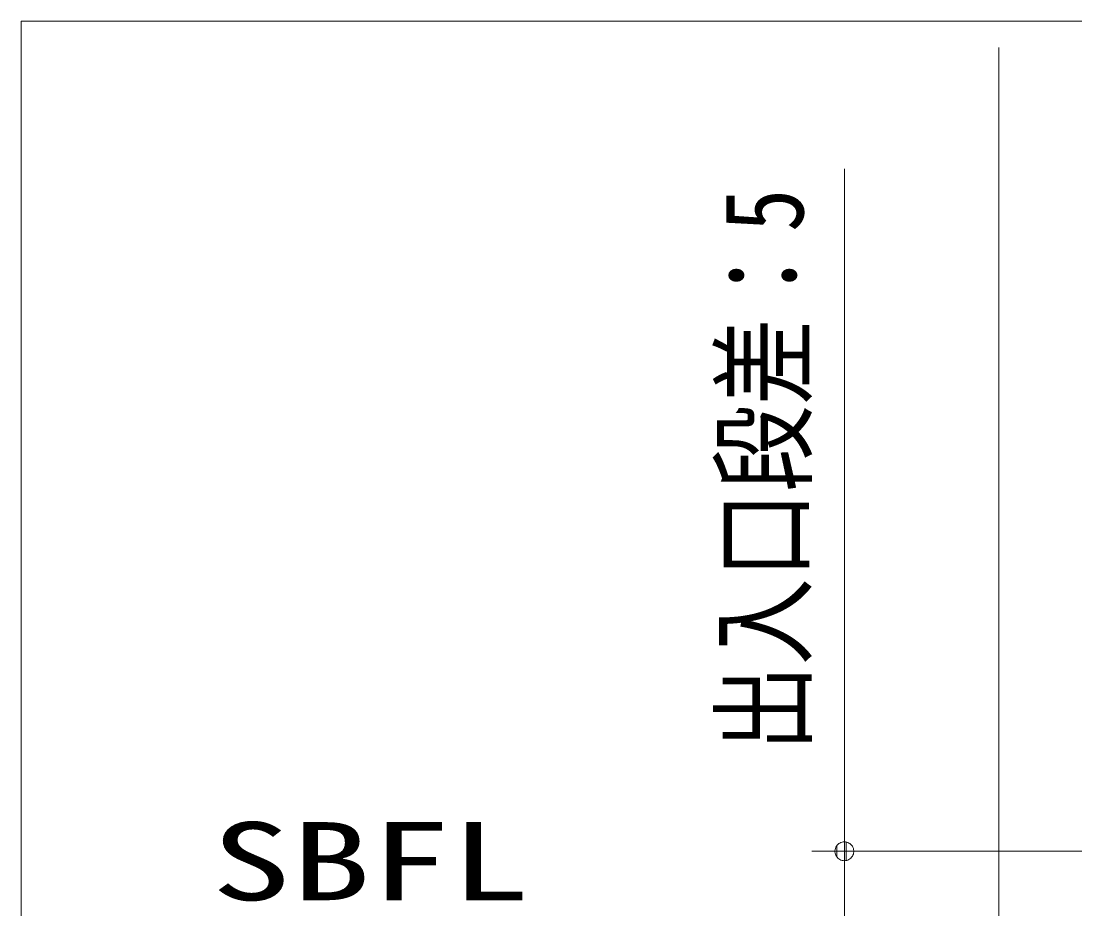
# Model space of a CAD drawing. Units: millimetres on the paper. Extents: x -305 to 305, y -152 to 152.
# Drawn here: x -116.73 to -84.28, y -52.38 to -25.05 of the extents above; entities that cross this region are included whole.
import ezdxf
from ezdxf.enums import TextEntityAlignment as Align

# ---------------------------------------------------------------- set-up
doc = ezdxf.new("R2010")
doc.units = ezdxf.units.MM
doc.layers.add('0-2_0', color=7, linetype='Continuous', lineweight=9)
doc.layers.add('0-4_S4', color=7, linetype='Continuous', lineweight=9)
doc.styles.add('ＭＳ ゴシック', font='')
doc.styles.get('ＭＳ ゴシック').set_extended_font_data('MS Gothic')

# ---------------------------------------------------------------- blocks, each defined once
blk = doc.blocks.new('_DOTSMALL')
at = {"layer": '0-2_0'}
for p, q in [((0.0746, 0.1), (-0.0746, 0.1)), ((0.1223, -0.0248), (-0.1223, -0.0248))]:
    blk.add_line(p, q, dxfattribs=at)
for points in [[(0.125, 0), (0.124, 0.0157), (0.1211, 0.0311), (0.1162, 0.046), (0.1095, 0.0602), (0.1011, 0.0735), (0.0911, 0.0856), (0.0797, 0.0963), (0.067, 0.1055), (0.0532, 0.1131), (0.0386, 0.1189), (0.0234, 0.1228), (0.0078, 0.1248), (-0.0078, 0.1248), (-0.0234, 0.1228), (-0.0386, 0.1189), (-0.0532, 0.1131), (-0.067, 0.1055), (-0.0797, 0.0963), (-0.0911, 0.0856), (-0.1011, 0.0735), (-0.1095, 0.0602), (-0.1162, 0.046), (-0.1211, 0.0311), (-0.124, 0.0157), (-0.125, 0), (0, 0)], [(-0.125, 0), (-0.124, -0.0157), (-0.1211, -0.0311), (-0.1162, -0.046), (-0.1095, -0.0602), (-0.1011, -0.0735), (-0.0911, -0.0856), (-0.0797, -0.0963), (-0.067, -0.1055), (-0.0532, -0.1131), (-0.0386, -0.1189), (-0.0234, -0.1228), (-0.0078, -0.1248), (0.0078, -0.1248), (0.0234, -0.1228), (0.0386, -0.1189), (0.0532, -0.1131), (0.067, -0.1055), (0.0797, -0.0963), (0.0911, -0.0856), (0.1011, -0.0735), (0.1095, -0.0602), (0.1162, -0.046), (0.1211, -0.0311), (0.124, -0.0157), (0.125, 0), (0, 0)]]:
    blk.add_lwpolyline(points, close=True, dxfattribs=at)

msp = doc.modelspace()

# ---------------------------------------------------------------- linework, layer by layer
at = {"layer": '0-4_S4'}
for p, q in [((-116.733, -25.046), (-33.756, -25.046)), ((-86.622, -25.859), (-86.622, -63.61)), ((-91.376, -50.608), (-91.376, -29.592)), ((-76.022, -50.608), (-92.376, -50.608)), ((-91.376, -53.109), (-91.376, -50.608))]:
    msp.add_line(p, q, dxfattribs=at)
msp.add_lwpolyline([(-116.733, -25.046), (-116.733, -90.506), (-33.756, -90.506)], dxfattribs=at)

# ---------------------------------------------------------------- block references
at = {"layer": '0-4_S4', "xscale": 2.32, "yscale": 2.32, "rotation": 90}
msp.add_blockref('_DOTSMALL', (-91.376, -50.608), dxfattribs=at)

# ---------------------------------------------------------------- texts
at = {"layer": '0-4_S4', "style": 'ＭＳ ゴシック', "width": 0.8}
msp.add_text('出入口段差：5', height=2.444, rotation=90, dxfattribs=at).set_placement((-91.906, -47.54), align=Align.BOTTOM_LEFT)
at = {"layer": '0-4_S4', "style": 'ＭＳ ゴシック', "width": 1.5}
msp.add_text('SBFL', height=2.405, dxfattribs=at).set_placement((-110.873, -52.837), align=Align.BOTTOM_LEFT)

doc.saveas('drawing.dxf')
